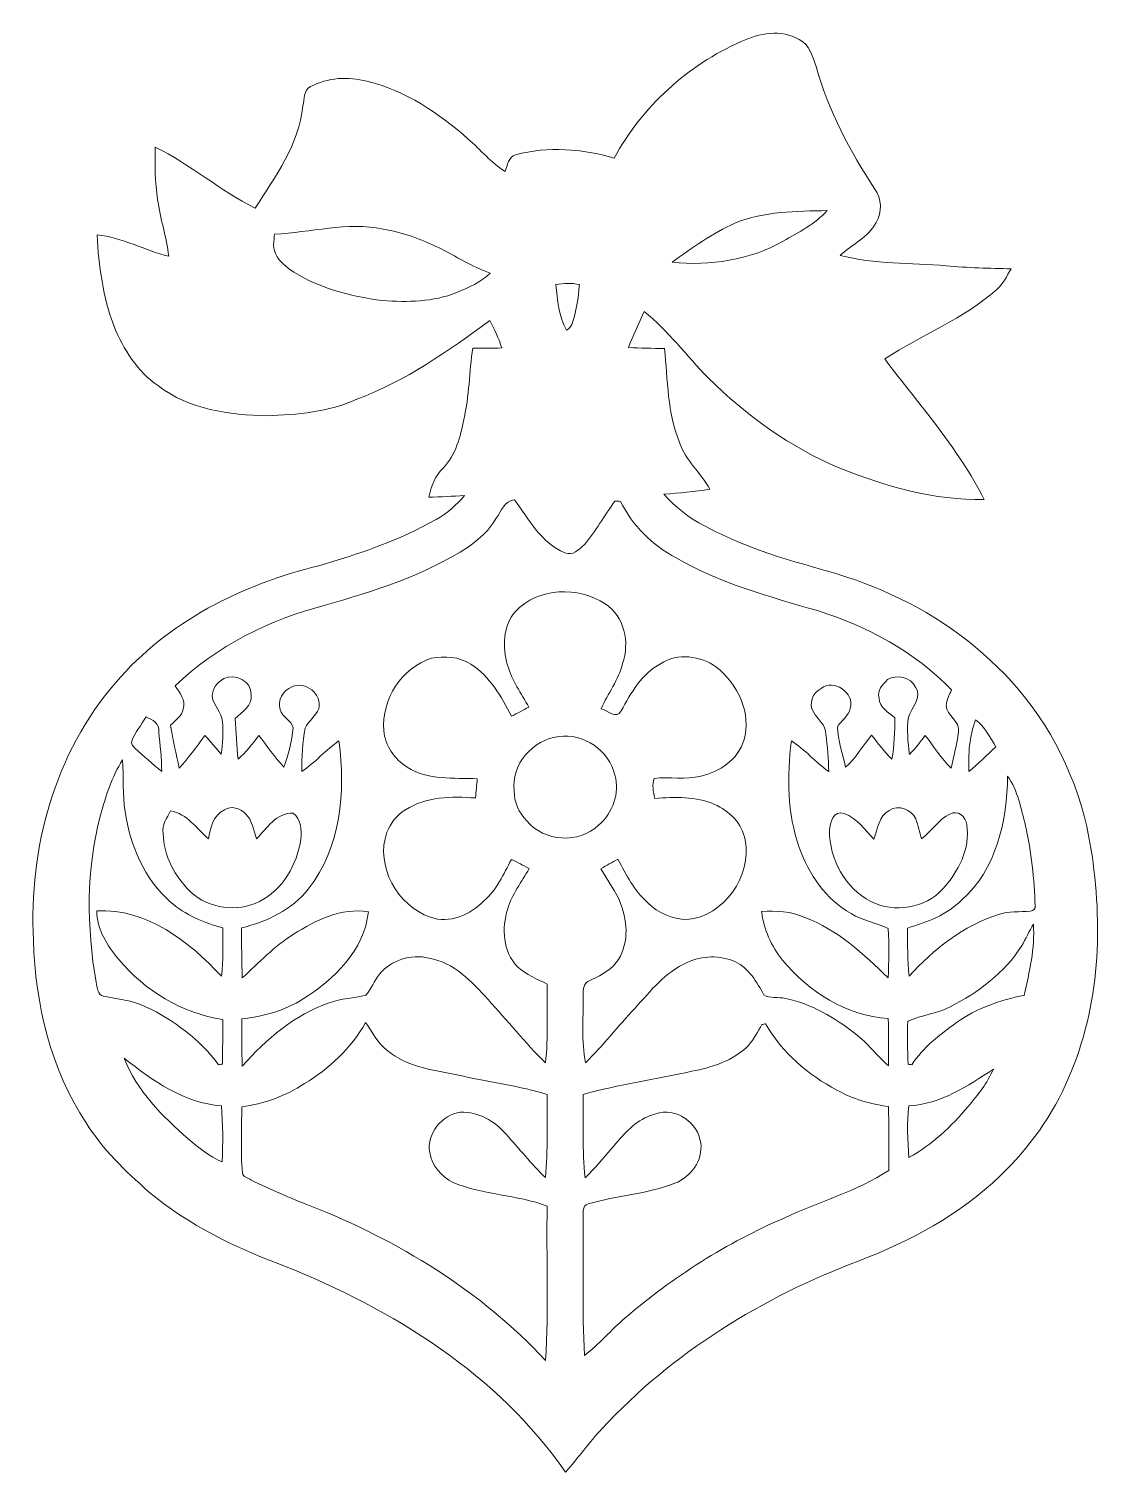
# Model space of a CAD drawing. Header units: centimetres. Extents: x -12 to 12.1, y -16.1 to 16.2.
import ezdxf

# ---------------------------------------------------------------- set-up
doc = ezdxf.new("R2010")
doc.units = ezdxf.units.CM
doc.header["$MEASUREMENT"] = 0
doc.layers.add('Layer 1', color=7, linetype='Continuous')

msp = doc.modelspace()

# ---------------------------------------------------------------- linework, layer by layer
at = {"layer": 'Layer 1', "color": 251, "lineweight": 9}
for points, knots in [([(3.94021, 15.92951), (4.3399, 16.11966), (4.83944, 16.21561), (5.24125, 15.97431), (5.24125, 15.97431), (5.47514, 15.86672), (5.54393, 15.59226), (5.62013, 15.37071), (5.62013, 15.37071), (5.89389, 14.38646), (6.37931, 13.47629), (6.93917, 12.62716), (6.93917, 12.62716), (7.09192, 12.40914), (7.10356, 12.10646), (6.96774, 11.87715), (6.96774, 11.87715), (6.78677, 11.54342), (6.4287, 11.38503), (6.15671, 11.14161), (6.15671, 11.14161), (6.93141, 10.93876), (7.74139, 10.97404), (8.53408, 10.90984), (8.53408, 10.90984), (9.01843, 10.85798), (9.50528, 10.8541), (9.99176, 10.84069), (9.99176, 10.84069), (9.89439, 10.67912), (9.80972, 10.50414), (9.66861, 10.37537), (9.66861, 10.37537), (8.92249, 9.71992), (7.98339, 9.35726), (7.1586, 8.82033), (7.1586, 8.82033), (7.93541, 7.79657), (8.80289, 6.82361), (9.38886, 5.67073), (9.38886, 5.67073), (8.27302, 5.65274), (7.18153, 5.96072), (6.15424, 6.37452), (6.15424, 6.37452), (5.04193, 6.83455), (4.05732, 7.55704), (3.20114, 8.39524), (3.20114, 8.39524), (2.72136, 8.89089), (2.30579, 9.45216), (1.76639, 9.88749), (1.76639, 9.88749), (1.65985, 9.61267), (1.51451, 9.35373), (1.41855, 9.07469), (1.41855, 9.07469), (1.68631, 9.06375), (1.95442, 9.05846), (2.22323, 9.05493), (2.22323, 9.05493), (2.2959, 8.34902), (2.28779, 7.61666), (2.56189, 6.94814), (2.56189, 6.94814), (2.69949, 6.54668), (3.03921, 6.26904), (3.23924, 5.90427), (3.23924, 5.90427), (2.89881, 5.84889), (2.55519, 5.81925), (2.2123, 5.79033), (2.2123, 5.79033), (2.71924, 5.19342), (3.4636, 4.88826), (4.17303, 4.60358), (4.17303, 4.60358), (5.19186, 4.19858), (6.29323, 4.03243), (7.28313, 3.55195), (7.28313, 3.55195), (8.38203, 3.06229), (9.37368, 2.32922), (10.15721, 1.41588), (10.15721, 1.41588), (11.01375, 0.40904), (11.57008, -0.83873), (11.77858, -2.14225), (11.77858, -2.14225), (12.05233, -3.85534), (11.98495, -5.67637), (11.27763, -7.28222), (11.27763, -7.28222), (10.93367, -8.11724), (10.38757, -8.8616), (9.74058, -9.48743), (9.74058, -9.48743), (8.84452, -10.34115), (7.73856, -10.94158), (6.58921, -11.3815), (6.58921, -11.3815), (4.42704, -12.19535), (2.39927, -13.43784), (0.82553, -15.14211), (0.82553, -15.14211), (0.53555, -15.45255), (0.28896, -15.80004), (0.00744, -16.11789), (0.00744, -16.11789), (-1.50634, -13.92961), (-3.85443, -12.47546), (-6.28789, -11.50074), (-6.28789, -11.50074), (-7.37938, -11.09645), (-8.44654, -10.58281), (-9.34189, -9.82786), (-9.34189, -9.82786), (-9.85977, -9.3703), (-10.36494, -8.88383), (-10.73501, -8.29504), (-10.73501, -8.29504), (-11.5277, -7.0896), (-11.87342, -5.63757), (-11.91646, -4.20847), (-11.91646, -4.20847), (-12.01806, -2.1486), (-11.44268, -0.00018), (-10.06861, 1.57251), (-10.06861, 1.57251), (-8.91044, 2.93635), (-7.23933, 3.76891), (-5.52236, 4.188), (-5.52236, 4.188), (-4.61642, 4.45189), (-3.71402, 4.75845), (-2.88958, 5.22447), (-2.88958, 5.22447), (-2.64475, 5.35923), (-2.4412, 5.55291), (-2.25564, 5.75893), (-2.25564, 5.75893), (-2.5234, 5.74905), (-2.7901, 5.73071), (-3.05715, 5.72189), (-3.05715, 5.72189), (-3.00106, 5.95966), (-2.92027, 6.20519), (-2.73648, 6.37629), (-2.73648, 6.37629), (-2.44719, 6.66945), (-2.35089, 7.07796), (-2.27222, 7.46743), (-2.27222, 7.46743), (-2.14804, 7.99201), (-2.15263, 8.53352), (-2.07114, 9.06409), (-2.07114, 9.06409), (-1.85418, 9.06657), (-1.63722, 9.05881), (-1.42026, 9.06834), (-1.42026, 9.06834), (-1.48729, 9.28106), (-1.5896, 9.48073), (-1.6859, 9.68111), (-1.6859, 9.68111), (-2.62112, 9.00342), (-3.5775, 8.32115), (-4.6697, 7.91722), (-4.6697, 7.91722), (-5.30047, 7.62971), (-6.00249, 7.57221), (-6.68547, 7.54892), (-6.68547, 7.54892), (-7.52649, 7.56832), (-8.42819, 7.68721), (-9.11505, 8.21708), (-9.11505, 8.21708), (-9.58741, 8.53141), (-9.8961, 9.03412), (-10.10953, 9.54952), (-10.10953, 9.54952), (-10.35612, 10.20428), (-10.45349, 10.9049), (-10.49018, 11.60022), (-10.49018, 11.60022), (-9.92609, 11.54554), (-9.42761, 11.25344), (-8.88469, 11.11974), (-8.88469, 11.11974), (-8.92702, 11.55154), (-9.08013, 11.96499), (-9.13339, 12.39574), (-9.13339, 12.39574), (-9.19478, 12.78203), (-9.19302, 13.17432), (-9.18808, 13.56414), (-9.18808, 13.56414), (-8.39821, 13.18419), (-7.73287, 12.58694), (-6.94582, 12.20136), (-6.94582, 12.20136), (-6.49285, 12.90691), (-5.96968, 13.62799), (-5.87585, 14.48877), (-5.87585, 14.48877), (-5.84268, 14.63764), (-5.86562, 14.83907), (-5.70828, 14.92092), (-5.70828, 14.92092), (-5.32304, 15.12518), (-4.86055, 15.15446), (-4.44286, 15.04122), (-4.44286, 15.04122), (-3.57962, 14.83872), (-2.83067, 14.3219), (-2.17238, 13.74617), (-2.17238, 13.74617), (-1.89369, 13.51051), (-1.66438, 13.21453), (-1.349, 13.02333), (-1.349, 13.02333), (-1.29079, 13.15456), (-1.27492, 13.34894), (-1.11088, 13.39339), (-1.11088, 13.39339), (-0.38909, 13.59059), (0.38421, 13.52992), (1.09682, 13.31931), (1.09682, 13.31931), (1.72264, 14.47077), (2.73935, 15.40422), (3.94021, 15.92951), (3.94021, 15.92951), (3.94021, 15.92951), (3.94021, 15.92951), (3.94021, 15.92951)], [0, 0, 0, 0, 0.01666667, 0.01666667, 0.01666667, 0.01666667, 0.03333333, 0.03333333, 0.03333333, 0.03333333, 0.05, 0.05, 0.05, 0.05, 0.06666667, 0.06666667, 0.06666667, 0.06666667, 0.08333333, 0.08333333, 0.08333333, 0.08333333, 0.1, 0.1, 0.1, 0.1, 0.11666667, 0.11666667, 0.11666667, 0.11666667, 0.13333333, 0.13333333, 0.13333333, 0.13333333, 0.15, 0.15, 0.15, 0.15, 0.16666667, 0.16666667, 0.16666667, 0.16666667, 0.18333333, 0.18333333, 0.18333333, 0.18333333, 0.2, 0.2, 0.2, 0.2, 0.21666667, 0.21666667, 0.21666667, 0.21666667, 0.23333333, 0.23333333, 0.23333333, 0.23333333, 0.25, 0.25, 0.25, 0.25, 0.26666667, 0.26666667, 0.26666667, 0.26666667, 0.28333333, 0.28333333, 0.28333333, 0.28333333, 0.3, 0.3, 0.3, 0.3, 0.31666667, 0.31666667, 0.31666667, 0.31666667, 0.33333333, 0.33333333, 0.33333333, 0.33333333, 0.35, 0.35, 0.35, 0.35, 0.36666667, 0.36666667, 0.36666667, 0.36666667, 0.38333333, 0.38333333, 0.38333333, 0.38333333, 0.4, 0.4, 0.4, 0.4, 0.41666667, 0.41666667, 0.41666667, 0.41666667, 0.43333333, 0.43333333, 0.43333333, 0.43333333, 0.45, 0.45, 0.45, 0.45, 0.46666667, 0.46666667, 0.46666667, 0.46666667, 0.48333333, 0.48333333, 0.48333333, 0.48333333, 0.5, 0.5, 0.5, 0.5, 0.51666667, 0.51666667, 0.51666667, 0.51666667, 0.53333333, 0.53333333, 0.53333333, 0.53333333, 0.55, 0.55, 0.55, 0.55, 0.56666667, 0.56666667, 0.56666667, 0.56666667, 0.58333333, 0.58333333, 0.58333333, 0.58333333, 0.6, 0.6, 0.6, 0.6, 0.61666667, 0.61666667, 0.61666667, 0.61666667, 0.63333333, 0.63333333, 0.63333333, 0.63333333, 0.65, 0.65, 0.65, 0.65, 0.66666667, 0.66666667, 0.66666667, 0.66666667, 0.68333333, 0.68333333, 0.68333333, 0.68333333, 0.7, 0.7, 0.7, 0.7, 0.71666667, 0.71666667, 0.71666667, 0.71666667, 0.73333333, 0.73333333, 0.73333333, 0.73333333, 0.75, 0.75, 0.75, 0.75, 0.76666667, 0.76666667, 0.76666667, 0.76666667, 0.78333333, 0.78333333, 0.78333333, 0.78333333, 0.8, 0.8, 0.8, 0.8, 0.81666667, 0.81666667, 0.81666667, 0.81666667, 0.83333333, 0.83333333, 0.83333333, 0.83333333, 0.85, 0.85, 0.85, 0.85, 0.86666667, 0.86666667, 0.86666667, 0.86666667, 0.88333333, 0.88333333, 0.88333333, 0.88333333, 0.9, 0.9, 0.9, 0.9, 0.91666667, 0.91666667, 0.91666667, 0.91666667, 0.93333333, 0.93333333, 0.93333333, 0.93333333, 0.95, 0.95, 0.95, 0.95, 0.96666667, 0.96666667, 0.96666667, 0.96666667, 1, 1, 1, 1]), ([(3.80333, 11.86586), (3.2978, 11.63515), (2.84307, 11.31059), (2.39292, 10.98851), (2.39292, 10.98851), (3.24171, 10.90066), (4.13388, 11.03225), (4.88176, 11.45911), (4.88176, 11.45911), (5.23208, 11.65314), (5.59579, 11.84646), (5.87025, 12.14456), (5.87025, 12.14456), (5.17599, 12.13292), (4.45773, 12.12621), (3.80333, 11.86586), (3.80333, 11.86586), (3.80333, 11.86586), (3.80333, 11.86586), (3.80333, 11.86586)], [0, 0, 0, 0, 0.16666667, 0.16666667, 0.16666667, 0.16666667, 0.33333333, 0.33333333, 0.33333333, 0.33333333, 0.5, 0.5, 0.5, 0.5, 0.66666667, 0.66666667, 0.66666667, 0.66666667, 1, 1, 1, 1]), ([(-6.51367, 11.61398), (-6.51967, 11.56036), (-6.52602, 11.50674), (-6.52637, 11.45276), (-6.52637, 11.45276), (-6.57858, 11.19559), (-6.38561, 10.99168), (-6.20146, 10.84634), (-6.20146, 10.84634), (-5.58339, 10.41489), (-4.83057, 10.2258), (-4.09255, 10.12842), (-4.09255, 10.12842), (-3.53693, 10.08927), (-2.9559, 10.09527), (-2.43238, 10.30869), (-2.43238, 10.30869), (-2.16639, 10.42124), (-1.88522, 10.53518), (-1.68026, 10.74615), (-1.68026, 10.74615), (-2.09336, 10.88091), (-2.45108, 11.13032), (-2.84125, 11.31412), (-2.84125, 11.31412), (-3.23283, 11.50779), (-3.64876, 11.65808), (-4.08056, 11.73075), (-4.08056, 11.73075), (-4.89124, 11.89797), (-5.70369, 11.65349), (-6.51367, 11.61398), (-6.51367, 11.61398), (-6.51367, 11.61398), (-6.51367, 11.61398), (-6.51367, 11.61398)], [0, 0, 0, 0, 0.1, 0.1, 0.1, 0.1, 0.2, 0.2, 0.2, 0.2, 0.3, 0.3, 0.3, 0.3, 0.4, 0.4, 0.4, 0.4, 0.5, 0.5, 0.5, 0.5, 0.6, 0.6, 0.6, 0.6, 0.7, 0.7, 0.7, 0.7, 0.8, 0.8, 0.8, 0.8, 1, 1, 1, 1]), ([(-0.20705, 10.48862), (-0.17706, 10.14043), (-0.14602, 9.77283), (0.03178, 9.4638), (0.03178, 9.4638), (0.07764, 9.49908), (0.12421, 9.53894), (0.14573, 9.59468), (0.14573, 9.59468), (0.25685, 9.87972), (0.28754, 10.18557), (0.31718, 10.48721), (0.31718, 10.48721), (0.14467, 10.52707), (-0.03348, 10.51543), (-0.20705, 10.48862), (-0.20705, 10.48862), (-0.20705, 10.48862), (-0.20705, 10.48862), (-0.20705, 10.48862)], [0, 0, 0, 0, 0.16666667, 0.16666667, 0.16666667, 0.16666667, 0.33333333, 0.33333333, 0.33333333, 0.33333333, 0.5, 0.5, 0.5, 0.5, 0.66666667, 0.66666667, 0.66666667, 0.66666667, 1, 1, 1, 1]), ([(-1.54444, 5.25022), (-1.69296, 4.9867), (-1.93214, 4.78949), (-2.17062, 4.61099), (-2.17062, 4.61099), (-3.14535, 3.97176), (-4.27177, 3.62603), (-5.38019, 3.30148), (-5.38019, 3.30148), (-6.62127, 2.98186), (-7.81189, 2.39201), (-8.74005, 1.49737), (-8.74005, 1.49737), (-8.64057, 1.34286), (-8.49487, 1.1767), (-8.55696, 0.97703), (-8.55696, 0.97703), (-8.59223, 0.81616), (-8.73617, 0.72655), (-8.84093, 0.61401), (-8.84093, 0.61401), (-8.7926, 0.29051), (-8.72135, -0.02875), (-8.64727, -0.34731), (-8.64727, -0.34731), (-8.4423, -0.11307), (-8.25498, 0.13529), (-8.07153, 0.38647), (-8.07153, 0.38647), (-7.95088, 0.24677), (-7.83341, 0.10495), (-7.70958, -0.03264), (-7.70958, -0.03264), (-7.66549, 0.20655), (-7.66725, 0.45208), (-7.6796, 0.69374), (-7.6796, 0.69374), (-7.68983, 0.90964), (-7.88844, 1.05217), (-7.91102, 1.26348), (-7.91102, 1.26348), (-7.91561, 1.43246), (-7.79213, 1.58098), (-7.65102, 1.65965), (-7.65102, 1.65965), (-7.3935, 1.7863), (-7.02555, 1.60532), (-7.03613, 1.29699), (-7.03613, 1.29699), (-7.0005, 1.04511), (-7.24745, 0.91317), (-7.39491, 0.76464), (-7.39491, 0.76464), (-7.37586, 0.46021), (-7.35363, 0.1561), (-7.33176, -0.14799), (-7.33176, -0.14799), (-7.15078, 0.00688), (-7.00544, 0.19597), (-6.8675, 0.38858), (-6.8675, 0.38858), (-6.67983, 0.15257), (-6.50943, -0.0979), (-6.30694, -0.32227), (-6.30694, -0.32227), (-6.19299, -0.04287), (-6.12985, 0.257), (-6.09457, 0.55474), (-6.09457, 0.55474), (-6.12738, 0.7269), (-6.34469, 0.79111), (-6.38385, 0.96468), (-6.38385, 0.96468), (-6.45899, 1.16929), (-6.31788, 1.40036), (-6.1235, 1.47338), (-6.1235, 1.47338), (-5.83034, 1.62226), (-5.43417, 1.30581), (-5.52307, 0.98408), (-5.52307, 0.98408), (-5.59115, 0.81616), (-5.75273, 0.70997), (-5.82575, 0.54733), (-5.82575, 0.54733), (-5.88608, 0.22807), (-5.9083, -0.10002), (-5.90442, -0.42528), (-5.90442, -0.42528), (-5.60562, -0.22208), (-5.36926, 0.05768), (-5.07222, 0.26405), (-5.07222, 0.26405), (-4.91594, -0.86695), (-5.02495, -2.12955), (-5.75625, -3.05594), (-5.75625, -3.05594), (-6.12385, -3.52337), (-6.68723, -3.78478), (-7.25238, -3.92695), (-7.25238, -3.92695), (-7.25238, -4.30019), (-7.24992, -4.67343), (-7.23616, -5.04667), (-7.23616, -5.04667), (-6.86503, -4.70659), (-6.51755, -4.33511), (-6.08681, -4.06735), (-6.08681, -4.06735), (-5.59292, -3.75127), (-5.01577, -3.46728), (-4.41147, -3.56394), (-4.41147, -3.56394), (-4.50142, -4.42754), (-5.17205, -5.08335), (-5.87479, -5.5148), (-5.87479, -5.5148), (-6.28295, -5.78221), (-6.76449, -5.90674), (-7.24392, -5.96459), (-7.24392, -5.96459), (-7.2538, -6.31596), (-7.2485, -6.66768), (-7.23757, -7.01975), (-7.23757, -7.01975), (-6.69888, -6.41685), (-6.06105, -5.87146), (-5.28706, -5.60335), (-5.28706, -5.60335), (-5.02459, -5.50492), (-4.73849, -5.50387), (-4.46967, -5.43331), (-4.46967, -5.43331), (-4.34019, -5.29784), (-4.28623, -5.10734), (-4.16523, -4.96446), (-4.16523, -4.96446), (-3.90452, -4.64203), (-3.4565, -4.50692), (-3.0575, -4.60217), (-3.0575, -4.60217), (-2.4987, -4.69565), (-2.08913, -5.12922), (-1.7293, -5.53103), (-1.7293, -5.53103), (-1.29855, -6.00269), (-0.89603, -6.50082), (-0.44307, -6.95131), (-0.44307, -6.95131), (-0.37533, -6.36641), (-0.4152, -5.77515), (-0.40532, -5.18813), (-0.40532, -5.18813), (-0.62969, -5.06395), (-0.87804, -4.97893), (-1.06678, -4.7969), (-1.06678, -4.7969), (-1.40015, -4.46247), (-1.42767, -3.93048), (-1.28868, -3.50115), (-1.28868, -3.50115), (-1.19554, -3.16636), (-0.97576, -2.89296), (-0.80643, -2.59627), (-0.80643, -2.59627), (-0.93837, -2.52501), (-1.06925, -2.45269), (-1.20648, -2.39342), (-1.20648, -2.39342), (-1.38393, -2.71974), (-1.53597, -3.07393), (-1.82278, -3.32229), (-1.82278, -3.32229), (-2.12441, -3.63062), (-2.59395, -3.84193), (-3.02258, -3.68565), (-3.02258, -3.68565), (-3.75847, -3.42988), (-4.26471, -2.54053), (-3.99589, -1.78382), (-3.99589, -1.78382), (-3.90876, -1.58309), (-3.77788, -1.38942), (-3.58032, -1.28359), (-3.58032, -1.28359), (-3.121, -0.97385), (-2.54174, -0.9809), (-2.01152, -1.01371), (-2.01152, -1.01371), (-1.99882, -0.87013), (-1.98506, -0.72831), (-1.97201, -0.58544), (-1.97201, -0.58544), (-2.49623, -0.5558), (-3.08008, -0.63306), (-3.54046, -0.32191), (-3.54046, -0.32191), (-3.83044, -0.14976), (-4.03364, 0.15787), (-4.0661, 0.49442), (-4.0661, 0.49442), (-4.11831, 1.19187), (-3.66781, 1.90412), (-2.99506, 2.11932), (-2.99506, 2.11932), (-2.7012, 2.16624), (-2.37488, 2.15283), (-2.11841, 1.98562), (-2.11841, 1.98562), (-1.68908, 1.71398), (-1.43367, 1.25713), (-1.20295, 0.81863), (-1.20295, 0.81863), (-1.07312, 0.88319), (-0.94472, 0.95127), (-0.81666, 1.01901), (-0.81666, 1.01901), (-0.98635, 1.32698), (-1.19519, 1.61979), (-1.29467, 1.96092), (-1.29467, 1.96092), (-1.40262, 2.36203), (-1.40545, 2.83758), (-1.11193, 3.16354), (-1.11193, 3.16354), (-0.61628, 3.70717), (0.30236, 3.73363), (0.89468, 3.33499), (0.89468, 3.33499), (1.32859, 3.057), (1.44783, 2.46857), (1.28554, 2.00043), (1.28554, 2.00043), (1.20406, 1.62755), (0.95077, 1.32945), (0.80295, 0.98514), (0.80295, 0.98514), (0.9416, 0.95409), (1.1582, 0.73326), (1.25168, 0.93822), (1.25168, 0.93822), (1.47817, 1.33933), (1.71524, 1.76689), (2.1368, 1.99373), (2.1368, 1.99373), (2.51533, 2.23996), (3.03427, 2.174), (3.38952, 1.91612), (3.38952, 1.91612), (3.86506, 1.539), (4.18398, 0.88107), (4.00124, 0.27428), (4.00124, 0.27428), (3.87071, -0.15329), (3.45937, -0.43374), (3.03815, -0.52688), (3.03815, -0.52688), (2.69419, -0.61119), (2.33683, -0.5357), (1.99005, -0.57485), (1.99005, -0.57485), (1.93925, -0.72126), (1.97382, -0.8793), (2.00733, -1.0257), (2.00733, -1.0257), (2.45289, -0.99395), (2.92773, -0.97101), (3.34542, -1.15834), (3.34542, -1.15834), (3.67456, -1.30158), (3.97196, -1.5898), (4.03052, -1.95563), (4.03052, -1.95563), (4.18503, -2.76314), (3.56132, -3.66836), (2.72736, -3.73892), (2.72736, -3.73892), (2.40245, -3.72904), (2.07825, -3.59675), (1.85141, -3.36074), (1.85141, -3.36074), (1.54485, -3.1011), (1.3741, -2.72997), (1.17725, -2.38918), (1.17725, -2.38918), (1.04919, -2.45445), (0.92572, -2.52819), (0.80119, -2.5998), (0.80119, -2.5998), (0.93701, -2.87285), (1.14973, -3.10709), (1.24604, -3.39919), (1.24604, -3.39919), (1.40832, -3.81406), (1.42419, -4.33476), (1.14268, -4.70165), (1.14268, -4.70165), (0.98746, -4.91543), (0.73063, -5.0061), (0.50767, -5.12992), (0.50767, -5.12992), (0.38491, -5.19448), (0.40361, -5.36522), (0.40149, -5.47705), (0.40149, -5.47705), (0.40643, -5.966), (0.36022, -6.46272), (0.4537, -6.94637), (0.4537, -6.94637), (0.84776, -6.56149), (1.18819, -6.12405), (1.56354, -5.72082), (1.56354, -5.72082), (1.91526, -5.34406), (2.24299, -4.9059), (2.733, -4.70306), (2.733, -4.70306), (3.06673, -4.54043), (3.47278, -4.53161), (3.81144, -4.68401), (3.81144, -4.68401), (4.11836, -4.83288), (4.28981, -5.13839), (4.45172, -5.42202), (4.45172, -5.42202), (4.58437, -5.5208), (4.77876, -5.46224), (4.93185, -5.50845), (4.93185, -5.50845), (5.51606, -5.62028), (6.03571, -5.93778), (6.50031, -6.29691), (6.50031, -6.29691), (6.77548, -6.50611), (6.98291, -6.78727), (7.24009, -7.01658), (7.24009, -7.01658), (7.25138, -6.66309), (7.24573, -6.30926), (7.23762, -5.95613), (7.23762, -5.95613), (6.3017, -5.89792), (5.4508, -5.36099), (4.87013, -4.64591), (4.87013, -4.64591), (4.61472, -4.33723), (4.44715, -3.95799), (4.40023, -3.55971), (4.40023, -3.55971), (4.72725, -3.53713), (5.06557, -3.55195), (5.36719, -3.69412), (5.36719, -3.69412), (6.10238, -3.96505), (6.68376, -4.50797), (7.23515, -5.0449), (7.23515, -5.0449), (7.24856, -4.67695), (7.26337, -4.30795), (7.23868, -3.94071), (7.23868, -3.94071), (6.97021, -3.80595), (6.66048, -3.76714), (6.40506, -3.6038), (6.40506, -3.6038), (5.83886, -3.28948), (5.45609, -2.72433), (5.24513, -2.12425), (5.24513, -2.12425), (4.97279, -1.3612), (4.96432, -0.53076), (5.06839, 0.2644), (5.06839, 0.2644), (5.37248, 0.06755), (5.6099, -0.21326), (5.90447, -0.42245), (5.90447, -0.42245), (5.89565, -0.14341), (5.87943, 0.13635), (5.83603, 0.41222), (5.83603, 0.41222), (5.8512, 0.62882), (5.65083, 0.74208), (5.56263, 0.91176), (5.56263, 0.91176), (5.44269, 1.08886), (5.54499, 1.34779), (5.73091, 1.43564), (5.73091, 1.43564), (6.00572, 1.67482), (6.49255, 1.33403), (6.38637, 0.99219), (6.38637, 0.99219), (6.34968, 0.82074), (6.18599, 0.7209), (6.09709, 0.57979), (6.09709, 0.57979), (6.10485, 0.27287), (6.22091, -0.02311), (6.283, -0.32191), (6.283, -0.32191), (6.51513, -0.11836), (6.66824, 0.1561), (6.86579, 0.3907), (6.86579, 0.3907), (7.0129, 0.20831), (7.15013, 0.01711), (7.31841, -0.14764), (7.31841, -0.14764), (7.37203, 0.15822), (7.38508, 0.47007), (7.3872, 0.77982), (7.3872, 0.77982), (7.25138, 0.90153), (7.03442, 1.0123), (7.03336, 1.22397), (7.03336, 1.22397), (6.97903, 1.39401), (7.11238, 1.53336), (7.22351, 1.63672), (7.22351, 1.63672), (7.42883, 1.75949), (7.74033, 1.69634), (7.84687, 1.47021), (7.84687, 1.47021), (8.00984, 1.24618), (7.76291, 1.00489), (7.68918, 0.79252), (7.68918, 0.79252), (7.64614, 0.51735), (7.68071, 0.23583), (7.71281, -0.03969), (7.71281, -0.03969), (7.84687, 0.08872), (7.95164, 0.24324), (8.06806, 0.38717), (8.06806, 0.38717), (8.25008, 0.13388), (8.43071, -0.12154), (8.64661, -0.34837), (8.64661, -0.34837), (8.71011, -0.08026), (8.77714, 0.18785), (8.81383, 0.46126), (8.81383, 0.46126), (8.85758, 0.7149), (8.54396, 0.81933), (8.53584, 1.05781), (8.53584, 1.05781), (8.54043, 1.1834), (8.60674, 1.29558), (8.65473, 1.40846), (8.65473, 1.40846), (7.83628, 2.2562), (6.76913, 2.83511), (5.64977, 3.18189), (5.64977, 3.18189), (4.56956, 3.49692), (3.46713, 3.79501), (2.48641, 4.36262), (2.48641, 4.36262), (1.95477, 4.64732), (1.5071, 5.08618), (1.24075, 5.62981), (1.24075, 5.62981), (1.19735, 5.63158), (1.15432, 5.63299), (1.11163, 5.63404), (1.11163, 5.63404), (0.87739, 5.31372), (0.68618, 4.96094), (0.42619, 4.65967), (0.42619, 4.65967), (0.31541, 4.5489), (0.16231, 4.4025), (-0.00702, 4.4787), (-0.00702, 4.4787), (-0.54043, 4.68895), (-0.81031, 5.23117), (-1.13381, 5.66474), (-1.13381, 5.66474), (-1.36205, 5.63757), (-1.43931, 5.41497), (-1.54444, 5.25022), (-1.54444, 5.25022), (-1.54444, 5.25022), (-1.54444, 5.25022), (-1.54444, 5.25022)], [0, 0, 0, 0, 0.00813008, 0.00813008, 0.00813008, 0.00813008, 0.01626016, 0.01626016, 0.01626016, 0.01626016, 0.02439024, 0.02439024, 0.02439024, 0.02439024, 0.03252033, 0.03252033, 0.03252033, 0.03252033, 0.04065041, 0.04065041, 0.04065041, 0.04065041, 0.04878049, 0.04878049, 0.04878049, 0.04878049, 0.05691057, 0.05691057, 0.05691057, 0.05691057, 0.06504065, 0.06504065, 0.06504065, 0.06504065, 0.07317073, 0.07317073, 0.07317073, 0.07317073, 0.08130081, 0.08130081, 0.08130081, 0.08130081, 0.08943089, 0.08943089, 0.08943089, 0.08943089, 0.09756098, 0.09756098, 0.09756098, 0.09756098, 0.10569106, 0.10569106, 0.10569106, 0.10569106, 0.11382114, 0.11382114, 0.11382114, 0.11382114, 0.12195122, 0.12195122, 0.12195122, 0.12195122, 0.1300813, 0.1300813, 0.1300813, 0.1300813, 0.13821138, 0.13821138, 0.13821138, 0.13821138, 0.14634146, 0.14634146, 0.14634146, 0.14634146, 0.15447154, 0.15447154, 0.15447154, 0.15447154, 0.16260163, 0.16260163, 0.16260163, 0.16260163, 0.17073171, 0.17073171, 0.17073171, 0.17073171, 0.17886179, 0.17886179, 0.17886179, 0.17886179, 0.18699187, 0.18699187, 0.18699187, 0.18699187, 0.19512195, 0.19512195, 0.19512195, 0.19512195, 0.20325203, 0.20325203, 0.20325203, 0.20325203, 0.21138211, 0.21138211, 0.21138211, 0.21138211, 0.2195122, 0.2195122, 0.2195122, 0.2195122, 0.22764228, 0.22764228, 0.22764228, 0.22764228, 0.23577236, 0.23577236, 0.23577236, 0.23577236, 0.24390244, 0.24390244, 0.24390244, 0.24390244, 0.25203252, 0.25203252, 0.25203252, 0.25203252, 0.2601626, 0.2601626, 0.2601626, 0.2601626, 0.26829268, 0.26829268, 0.26829268, 0.26829268, 0.27642276, 0.27642276, 0.27642276, 0.27642276, 0.28455285, 0.28455285, 0.28455285, 0.28455285, 0.29268293, 0.29268293, 0.29268293, 0.29268293, 0.30081301, 0.30081301, 0.30081301, 0.30081301, 0.30894309, 0.30894309, 0.30894309, 0.30894309, 0.31707317, 0.31707317, 0.31707317, 0.31707317, 0.32520325, 0.32520325, 0.32520325, 0.32520325, 0.33333333, 0.33333333, 0.33333333, 0.33333333, 0.34146341, 0.34146341, 0.34146341, 0.34146341, 0.3495935, 0.3495935, 0.3495935, 0.3495935, 0.35772358, 0.35772358, 0.35772358, 0.35772358, 0.36585366, 0.36585366, 0.36585366, 0.36585366, 0.37398374, 0.37398374, 0.37398374, 0.37398374, 0.38211382, 0.38211382, 0.38211382, 0.38211382, 0.3902439, 0.3902439, 0.3902439, 0.3902439, 0.39837398, 0.39837398, 0.39837398, 0.39837398, 0.40650407, 0.40650407, 0.40650407, 0.40650407, 0.41463415, 0.41463415, 0.41463415, 0.41463415, 0.42276423, 0.42276423, 0.42276423, 0.42276423, 0.43089431, 0.43089431, 0.43089431, 0.43089431, 0.43902439, 0.43902439, 0.43902439, 0.43902439, 0.44715447, 0.44715447, 0.44715447, 0.44715447, 0.45528455, 0.45528455, 0.45528455, 0.45528455, 0.46341463, 0.46341463, 0.46341463, 0.46341463, 0.47154472, 0.47154472, 0.47154472, 0.47154472, 0.4796748, 0.4796748, 0.4796748, 0.4796748, 0.48780488, 0.48780488, 0.48780488, 0.48780488, 0.49593496, 0.49593496, 0.49593496, 0.49593496, 0.50406504, 0.50406504, 0.50406504, 0.50406504, 0.51219512, 0.51219512, 0.51219512, 0.51219512, 0.5203252, 0.5203252, 0.5203252, 0.5203252, 0.52845528, 0.52845528, 0.52845528, 0.52845528, 0.53658537, 0.53658537, 0.53658537, 0.53658537, 0.54471545, 0.54471545, 0.54471545, 0.54471545, 0.55284553, 0.55284553, 0.55284553, 0.55284553, 0.56097561, 0.56097561, 0.56097561, 0.56097561, 0.56910569, 0.56910569, 0.56910569, 0.56910569, 0.57723577, 0.57723577, 0.57723577, 0.57723577, 0.58536585, 0.58536585, 0.58536585, 0.58536585, 0.59349593, 0.59349593, 0.59349593, 0.59349593, 0.60162602, 0.60162602, 0.60162602, 0.60162602, 0.6097561, 0.6097561, 0.6097561, 0.6097561, 0.61788618, 0.61788618, 0.61788618, 0.61788618, 0.62601626, 0.62601626, 0.62601626, 0.62601626, 0.63414634, 0.63414634, 0.63414634, 0.63414634, 0.64227642, 0.64227642, 0.64227642, 0.64227642, 0.6504065, 0.6504065, 0.6504065, 0.6504065, 0.65853659, 0.65853659, 0.65853659, 0.65853659, 0.66666667, 0.66666667, 0.66666667, 0.66666667, 0.67479675, 0.67479675, 0.67479675, 0.67479675, 0.68292683, 0.68292683, 0.68292683, 0.68292683, 0.69105691, 0.69105691, 0.69105691, 0.69105691, 0.69918699, 0.69918699, 0.69918699, 0.69918699, 0.70731707, 0.70731707, 0.70731707, 0.70731707, 0.71544715, 0.71544715, 0.71544715, 0.71544715, 0.72357724, 0.72357724, 0.72357724, 0.72357724, 0.73170732, 0.73170732, 0.73170732, 0.73170732, 0.7398374, 0.7398374, 0.7398374, 0.7398374, 0.74796748, 0.74796748, 0.74796748, 0.74796748, 0.75609756, 0.75609756, 0.75609756, 0.75609756, 0.76422764, 0.76422764, 0.76422764, 0.76422764, 0.77235772, 0.77235772, 0.77235772, 0.77235772, 0.7804878, 0.7804878, 0.7804878, 0.7804878, 0.78861789, 0.78861789, 0.78861789, 0.78861789, 0.79674797, 0.79674797, 0.79674797, 0.79674797, 0.80487805, 0.80487805, 0.80487805, 0.80487805, 0.81300813, 0.81300813, 0.81300813, 0.81300813, 0.82113821, 0.82113821, 0.82113821, 0.82113821, 0.82926829, 0.82926829, 0.82926829, 0.82926829, 0.83739837, 0.83739837, 0.83739837, 0.83739837, 0.84552846, 0.84552846, 0.84552846, 0.84552846, 0.85365854, 0.85365854, 0.85365854, 0.85365854, 0.86178862, 0.86178862, 0.86178862, 0.86178862, 0.8699187, 0.8699187, 0.8699187, 0.8699187, 0.87804878, 0.87804878, 0.87804878, 0.87804878, 0.88617886, 0.88617886, 0.88617886, 0.88617886, 0.89430894, 0.89430894, 0.89430894, 0.89430894, 0.90243902, 0.90243902, 0.90243902, 0.90243902, 0.91056911, 0.91056911, 0.91056911, 0.91056911, 0.91869919, 0.91869919, 0.91869919, 0.91869919, 0.92682927, 0.92682927, 0.92682927, 0.92682927, 0.93495935, 0.93495935, 0.93495935, 0.93495935, 0.94308943, 0.94308943, 0.94308943, 0.94308943, 0.95121951, 0.95121951, 0.95121951, 0.95121951, 0.95934959, 0.95934959, 0.95934959, 0.95934959, 0.96747967, 0.96747967, 0.96747967, 0.96747967, 0.97560976, 0.97560976, 0.97560976, 0.97560976, 0.98373984, 0.98373984, 0.98373984, 0.98373984, 1, 1, 1, 1]), ([(-9.39339, 0.80064), (-9.49605, 0.62142), (-9.63574, 0.45915), (-9.7123, 0.26582), (-9.7123, 0.26582), (-9.74229, 0.19985), (-9.68161, 0.14869), (-9.6414, 0.1046), (-9.6414, 0.1046), (-9.44983, -0.07885), (-9.24805, -0.25171), (-9.04166, -0.41857), (-9.04166, -0.41857), (-9.04097, -0.12365), (-9.08117, 0.17021), (-9.10941, 0.46302), (-9.10941, 0.46302), (-9.07801, 0.65635), (-9.25228, 0.73996), (-9.39339, 0.80064), (-9.39339, 0.80064), (-9.39339, 0.80064), (-9.39339, 0.80064), (-9.39339, 0.80064)], [0, 0, 0, 0, 0.14285714, 0.14285714, 0.14285714, 0.14285714, 0.28571429, 0.28571429, 0.28571429, 0.28571429, 0.42857143, 0.42857143, 0.42857143, 0.42857143, 0.57142857, 0.57142857, 0.57142857, 0.57142857, 0.71428571, 0.71428571, 0.71428571, 0.71428571, 1, 1, 1, 1]), ([(9.19166, 0.73537), (9.0576, 0.36706), (9.02409, -0.0351), (9.04596, -0.42387), (9.04596, -0.42387), (9.2548, -0.24607), (9.45271, -0.05557), (9.65133, 0.13388), (9.65133, 0.13388), (9.51551, 0.34625), (9.40225, 0.58649), (9.19166, 0.73537), (9.19166, 0.73537), (9.19166, 0.73537), (9.19166, 0.73537), (9.19166, 0.73537)], [0, 0, 0, 0, 0.2, 0.2, 0.2, 0.2, 0.4, 0.4, 0.4, 0.4, 0.6, 0.6, 0.6, 0.6, 1, 1, 1, 1]), ([(-0.14496, 0.36071), (-0.72317, 0.29792), (-1.2213, -0.26723), (-1.14474, -0.85601), (-1.14474, -0.85601), (-1.14545, -1.10648), (-1.03785, -1.34779), (-0.86182, -1.52418), (-0.86182, -1.52418), (-0.48258, -2.00042), (0.31083, -2.04346), (0.74863, -1.62437), (0.74863, -1.62437), (1.06224, -1.35661), (1.2277, -0.90541), (1.11163, -0.50254), (1.11163, -0.50254), (0.98922, 0.04145), (0.4082, 0.44679), (-0.14496, 0.36071), (-0.14496, 0.36071), (-0.14496, 0.36071), (-0.14496, 0.36071), (-0.14496, 0.36071)], [0, 0, 0, 0, 0.14285714, 0.14285714, 0.14285714, 0.14285714, 0.28571429, 0.28571429, 0.28571429, 0.28571429, 0.42857143, 0.42857143, 0.42857143, 0.42857143, 0.57142857, 0.57142857, 0.57142857, 0.57142857, 0.71428571, 0.71428571, 0.71428571, 0.71428571, 1, 1, 1, 1]), ([(-10.41186, -1.40071), (-10.73853, -2.61744), (-10.72266, -3.90543), (-10.5124, -5.14015), (-10.5124, -5.14015), (-10.4803, -5.24246), (-10.49018, -5.43613), (-10.34341, -5.45836), (-10.34341, -5.45836), (-10.02663, -5.51727), (-9.69819, -5.54338), (-9.40502, -5.6919), (-9.40502, -5.6919), (-8.76932, -5.98788), (-8.18654, -6.42567), (-7.76532, -6.98977), (-7.76532, -6.98977), (-7.74451, -6.98694), (-7.70323, -6.98165), (-7.68277, -6.97918), (-7.68277, -6.97918), (-7.67325, -6.64475), (-7.67431, -6.30996), (-7.67466, -5.97588), (-7.67466, -5.97588), (-8.58659, -5.84006), (-9.41668, -5.33594), (-10.00299, -4.63215), (-10.00299, -4.63215), (-10.26334, -4.32594), (-10.49547, -3.95658), (-10.49865, -3.54172), (-10.49865, -3.54172), (-9.3754, -3.48739), (-8.42784, -4.22963), (-7.70182, -5.00751), (-7.70182, -5.00751), (-7.6549, -4.64909), (-7.6803, -4.28571), (-7.67113, -3.92589), (-7.67113, -3.92589), (-8.09799, -3.81194), (-8.5178, -3.63732), (-8.84975, -3.33816), (-8.84975, -3.33816), (-9.43749, -2.83016), (-9.74476, -2.06993), (-9.86259, -1.31745), (-9.86259, -1.31745), (-9.9148, -0.93434), (-9.89469, -0.54628), (-9.92185, -0.16175), (-9.92185, -0.16175), (-10.15751, -0.54169), (-10.29474, -0.97244), (-10.41186, -1.40071), (-10.41186, -1.40071), (-10.41186, -1.40071), (-10.41186, -1.40071), (-10.41186, -1.40071)], [0, 0, 0, 0, 0.0625, 0.0625, 0.0625, 0.0625, 0.125, 0.125, 0.125, 0.125, 0.1875, 0.1875, 0.1875, 0.1875, 0.25, 0.25, 0.25, 0.25, 0.3125, 0.3125, 0.3125, 0.3125, 0.375, 0.375, 0.375, 0.375, 0.4375, 0.4375, 0.4375, 0.4375, 0.5, 0.5, 0.5, 0.5, 0.5625, 0.5625, 0.5625, 0.5625, 0.625, 0.625, 0.625, 0.625, 0.6875, 0.6875, 0.6875, 0.6875, 0.75, 0.75, 0.75, 0.75, 0.8125, 0.8125, 0.8125, 0.8125, 0.875, 0.875, 0.875, 0.875, 1, 1, 1, 1]), ([(9.91238, -0.52335), (9.90039, -1.52277), (9.66297, -2.61462), (8.88192, -3.30289), (8.88192, -3.30289), (8.54959, -3.62885), (8.10898, -3.80065), (7.66977, -3.92871), (7.66977, -3.92871), (7.66977, -4.28749), (7.6733, -4.64661), (7.70329, -5.00504), (7.70329, -5.00504), (8.25644, -4.40637), (8.91649, -3.87121), (9.70601, -3.62744), (9.70601, -3.62744), (9.93602, -3.54348), (10.18508, -3.57276), (10.42426, -3.54983), (10.42426, -3.54983), (10.48211, -3.54277), (10.54244, -3.49868), (10.52798, -3.43377), (10.52798, -3.43377), (10.50787, -2.83052), (10.44825, -2.22515), (10.31277, -1.63636), (10.31277, -1.63636), (10.21541, -1.2543), (10.14239, -0.8532), (9.91238, -0.52335), (9.91238, -0.52335), (9.91238, -0.52335), (9.91238, -0.52335), (9.91238, -0.52335)], [0, 0, 0, 0, 0.1, 0.1, 0.1, 0.1, 0.2, 0.2, 0.2, 0.2, 0.3, 0.3, 0.3, 0.3, 0.4, 0.4, 0.4, 0.4, 0.5, 0.5, 0.5, 0.5, 0.6, 0.6, 0.6, 0.6, 0.7, 0.7, 0.7, 0.7, 0.8, 0.8, 0.8, 0.8, 1, 1, 1, 1]), ([(-7.63797, -1.28076), (-7.88915, -1.39506), (-7.94736, -1.68893), (-7.99251, -1.93129), (-7.99251, -1.93129), (-8.25851, -1.70092), (-8.47158, -1.36755), (-8.84165, -1.30475), (-8.84165, -1.30475), (-8.92279, -1.46174), (-9.04979, -1.6159), (-9.00922, -1.80781), (-9.00922, -1.80781), (-9.0011, -2.31052), (-8.74605, -2.78183), (-8.38902, -3.12403), (-8.38902, -3.12403), (-7.98334, -3.49832), (-7.34658, -3.57735), (-6.85269, -3.33675), (-6.85269, -3.33675), (-6.33163, -3.07111), (-6.00355, -2.50772), (-5.92523, -1.93834), (-5.92523, -1.93834), (-5.9016, -1.74149), (-5.91818, -1.48079), (-6.0988, -1.35802), (-6.0988, -1.35802), (-6.47204, -1.33121), (-6.68335, -1.70727), (-6.91972, -1.92882), (-6.91972, -1.92882), (-6.98322, -1.73796), (-7.0125, -1.51677), (-7.16348, -1.36931), (-7.16348, -1.36931), (-7.28343, -1.24901), (-7.48451, -1.17705), (-7.63797, -1.28076), (-7.63797, -1.28076), (-7.63797, -1.28076), (-7.63797, -1.28076), (-7.63797, -1.28076)], [0, 0, 0, 0, 0.08333333, 0.08333333, 0.08333333, 0.08333333, 0.16666667, 0.16666667, 0.16666667, 0.16666667, 0.25, 0.25, 0.25, 0.25, 0.33333333, 0.33333333, 0.33333333, 0.33333333, 0.41666667, 0.41666667, 0.41666667, 0.41666667, 0.5, 0.5, 0.5, 0.5, 0.58333333, 0.58333333, 0.58333333, 0.58333333, 0.66666667, 0.66666667, 0.66666667, 0.66666667, 0.75, 0.75, 0.75, 0.75, 0.83333333, 0.83333333, 0.83333333, 0.83333333, 1, 1, 1, 1]), ([(7.25984, -1.2924), (7.02454, -1.42046), (7.00055, -1.71009), (6.91659, -1.93728), (6.91659, -1.93728), (6.70951, -1.72985), (6.54018, -1.46174), (6.24702, -1.36613), (6.24702, -1.36613), (6.01348, -1.27159), (5.92564, -1.5778), (5.9207, -1.74149), (5.9207, -1.74149), (5.91717, -2.38389), (6.27418, -3.03619), (6.84992, -3.3364), (6.84992, -3.3364), (7.36991, -3.59146), (8.0677, -3.49585), (8.45753, -3.05382), (8.45753, -3.05382), (8.80572, -2.66542), (9.08406, -2.15283), (8.99657, -1.61237), (8.99657, -1.61237), (8.98528, -1.43563), (8.79266, -1.27124), (8.61415, -1.37742), (8.61415, -1.37742), (8.35734, -1.50054), (8.20494, -1.76054), (7.9841, -1.93304), (7.9841, -1.93304), (7.94564, -1.78206), (7.90649, -1.62966), (7.85286, -1.48396), (7.85286, -1.48396), (7.75726, -1.27159), (7.46163, -1.15447), (7.25984, -1.2924), (7.25984, -1.2924), (7.25984, -1.2924), (7.25984, -1.2924), (7.25984, -1.2924)], [0, 0, 0, 0, 0.08333333, 0.08333333, 0.08333333, 0.08333333, 0.16666667, 0.16666667, 0.16666667, 0.16666667, 0.25, 0.25, 0.25, 0.25, 0.33333333, 0.33333333, 0.33333333, 0.33333333, 0.41666667, 0.41666667, 0.41666667, 0.41666667, 0.5, 0.5, 0.5, 0.5, 0.58333333, 0.58333333, 0.58333333, 0.58333333, 0.66666667, 0.66666667, 0.66666667, 0.66666667, 0.75, 0.75, 0.75, 0.75, 0.83333333, 0.83333333, 0.83333333, 0.83333333, 1, 1, 1, 1]), ([(10.22459, -4.33159), (9.84324, -4.93166), (9.25163, -5.37404), (8.62404, -5.69084), (8.62404, -5.69084), (8.32664, -5.84818), (7.98128, -5.87957), (7.67824, -6.01292), (7.67824, -6.01292), (7.65284, -6.3343), (7.67436, -6.6578), (7.68318, -6.97989), (7.68318, -6.97989), (7.70329, -6.98271), (7.74315, -6.988), (7.76291, -6.99082), (7.76291, -6.99082), (8.02078, -6.60488), (8.39155, -6.31137), (8.76796, -6.0475), (8.76796, -6.0475), (9.21564, -5.7247), (9.74516, -5.54373), (10.28244, -5.43684), (10.28244, -5.43684), (10.40239, -4.91473), (10.52445, -4.37709), (10.48988, -3.83875), (10.48988, -3.83875), (10.39568, -3.99997), (10.32196, -4.17213), (10.22459, -4.33159), (10.22459, -4.33159), (10.22459, -4.33159), (10.22459, -4.33159), (10.22459, -4.33159)], [0, 0, 0, 0, 0.1, 0.1, 0.1, 0.1, 0.2, 0.2, 0.2, 0.2, 0.3, 0.3, 0.3, 0.3, 0.4, 0.4, 0.4, 0.4, 0.5, 0.5, 0.5, 0.5, 0.6, 0.6, 0.6, 0.6, 0.7, 0.7, 0.7, 0.7, 0.8, 0.8, 0.8, 0.8, 1, 1, 1, 1]), ([(-5.84233, -7.41451), (-6.26461, -7.68932), (-6.74685, -7.87136), (-7.2485, -7.93133), (-7.2485, -7.93133), (-7.24886, -8.42592), (-7.27426, -8.92193), (-7.23439, -9.41617), (-7.23439, -9.41617), (-7.21605, -9.50895), (-7.10951, -9.528), (-7.04142, -9.57316), (-7.04142, -9.57316), (-6.6068, -9.78412), (-6.16371, -9.97885), (-5.71286, -10.15242), (-5.71286, -10.15242), (-3.74542, -10.92677), (-1.88734, -12.05389), (-0.44483, -13.61493), (-0.44483, -13.61493), (-0.36122, -12.46488), (-0.42966, -11.30988), (-0.40426, -10.15771), (-0.40426, -10.15771), (-1.08371, -9.89842), (-1.83936, -9.9157), (-2.5107, -9.62748), (-2.5107, -9.62748), (-2.77775, -9.5019), (-2.99506, -9.25283), (-3.0374, -8.95579), (-3.0374, -8.95579), (-3.10795, -8.53105), (-2.76364, -8.11195), (-2.34595, -8.05727), (-2.34595, -8.05727), (-1.94661, -8.03469), (-1.58183, -8.25834), (-1.32395, -8.54693), (-1.32395, -8.54693), (-1.03397, -8.87395), (-0.75422, -9.21121), (-0.44448, -9.52024), (-0.44448, -9.52024), (-0.3838, -8.90006), (-0.40991, -8.27599), (-0.40567, -7.65405), (-0.40567, -7.65405), (-1.01845, -7.46707), (-1.65909, -7.39475), (-2.2821, -7.24835), (-2.2821, -7.24835), (-2.86947, -7.12029), (-3.51435, -7.06702), (-3.99483, -6.66662), (-3.99483, -6.66662), (-4.20262, -6.50011), (-4.32221, -6.25987), (-4.47461, -6.0482), (-4.47461, -6.0482), (-4.79705, -6.61547), (-5.28635, -7.07902), (-5.84233, -7.41451), (-5.84233, -7.41451), (-5.84233, -7.41451), (-5.84233, -7.41451), (-5.84233, -7.41451)], [0, 0, 0, 0, 0.05555556, 0.05555556, 0.05555556, 0.05555556, 0.11111111, 0.11111111, 0.11111111, 0.11111111, 0.16666667, 0.16666667, 0.16666667, 0.16666667, 0.22222222, 0.22222222, 0.22222222, 0.22222222, 0.27777778, 0.27777778, 0.27777778, 0.27777778, 0.33333333, 0.33333333, 0.33333333, 0.33333333, 0.38888889, 0.38888889, 0.38888889, 0.38888889, 0.44444444, 0.44444444, 0.44444444, 0.44444444, 0.5, 0.5, 0.5, 0.5, 0.55555556, 0.55555556, 0.55555556, 0.55555556, 0.61111111, 0.61111111, 0.61111111, 0.61111111, 0.66666667, 0.66666667, 0.66666667, 0.66666667, 0.72222222, 0.72222222, 0.72222222, 0.72222222, 0.77777778, 0.77777778, 0.77777778, 0.77777778, 0.83333333, 0.83333333, 0.83333333, 0.83333333, 0.88888889, 0.88888889, 0.88888889, 0.88888889, 1, 1, 1, 1]), ([(4.40869, -6.08983), (4.31415, -6.25281), (4.22384, -6.42074), (4.10107, -6.56502), (4.10107, -6.56502), (3.76205, -6.90051), (3.29321, -7.05009), (2.83566, -7.13758), (2.83566, -7.13758), (2.02603, -7.31573), (1.20265, -7.43462), (0.40326, -7.65722), (0.40326, -7.65722), (0.40714, -8.27952), (0.37927, -8.90464), (0.44312, -9.52553), (0.44312, -9.52553), (0.71229, -9.26871), (0.93913, -8.97167), (1.18819, -8.69615), (1.18819, -8.69615), (1.40761, -8.42734), (1.68172, -8.1751), (2.0285, -8.09219), (2.0285, -8.09219), (2.46983, -7.9338), (2.98136, -8.28799), (3.03463, -8.74342), (3.03463, -8.74342), (3.0953, -9.13642), (2.80814, -9.50401), (2.45678, -9.64759), (2.45678, -9.64759), (1.83448, -9.89172), (1.15256, -9.91816), (0.51579, -10.11044), (0.51579, -10.11044), (0.36198, -10.14572), (0.40678, -10.34115), (0.39973, -10.45157), (0.39973, -10.45157), (0.41666, -11.46828), (0.37609, -12.48604), (0.43042, -13.50204), (0.43042, -13.50204), (0.76238, -13.25333), (1.02803, -12.92949), (1.34482, -12.66278), (1.34482, -12.66278), (2.41374, -11.73957), (3.62376, -10.97968), (4.91951, -10.41771), (4.91951, -10.41771), (5.69492, -10.06317), (6.52642, -9.82469), (7.24856, -9.36077), (7.24856, -9.36077), (7.24856, -8.88348), (7.24891, -8.40652), (7.24573, -7.92956), (7.24573, -7.92956), (6.84286, -7.86853), (6.4414, -7.76129), (6.08615, -7.55703), (6.08615, -7.55703), (5.43669, -7.21731), (4.85602, -6.7153), (4.49089, -6.07431), (4.49089, -6.07431), (4.47042, -6.07819), (4.42951, -6.08595), (4.40869, -6.08983), (4.40869, -6.08983), (4.40869, -6.08983), (4.40869, -6.08983), (4.40869, -6.08983)], [0, 0, 0, 0, 0.05, 0.05, 0.05, 0.05, 0.1, 0.1, 0.1, 0.1, 0.15, 0.15, 0.15, 0.15, 0.2, 0.2, 0.2, 0.2, 0.25, 0.25, 0.25, 0.25, 0.3, 0.3, 0.3, 0.3, 0.35, 0.35, 0.35, 0.35, 0.4, 0.4, 0.4, 0.4, 0.45, 0.45, 0.45, 0.45, 0.5, 0.5, 0.5, 0.5, 0.55, 0.55, 0.55, 0.55, 0.6, 0.6, 0.6, 0.6, 0.65, 0.65, 0.65, 0.65, 0.7, 0.7, 0.7, 0.7, 0.75, 0.75, 0.75, 0.75, 0.8, 0.8, 0.8, 0.8, 0.85, 0.85, 0.85, 0.85, 0.9, 0.9, 0.9, 0.9, 1, 1, 1, 1]), ([(-9.88128, -6.84724), (-9.59623, -7.57608), (-9.0265, -8.1437), (-8.44936, -8.65241), (-8.44936, -8.65241), (-8.213, -8.84397), (-7.97487, -9.05104), (-7.68842, -9.16534), (-7.68842, -9.16534), (-7.6669, -8.74766), (-7.67007, -8.32891), (-7.70147, -7.91228), (-7.70147, -7.91228), (-8.54142, -7.85442), (-9.24098, -7.34642), (-9.88128, -6.84724), (-9.88128, -6.84724), (-9.88128, -6.84724), (-9.88128, -6.84724), (-9.88128, -6.84724)], [0, 0, 0, 0, 0.16666667, 0.16666667, 0.16666667, 0.16666667, 0.33333333, 0.33333333, 0.33333333, 0.33333333, 0.5, 0.5, 0.5, 0.5, 0.66666667, 0.66666667, 0.66666667, 0.66666667, 1, 1, 1, 1]), ([(7.69517, -7.91298), (7.65143, -8.29644), (7.6733, -8.68486), (7.70117, -9.06904), (7.70117, -9.06904), (8.21411, -8.78399), (8.65191, -8.37548), (9.02797, -7.92745), (9.02797, -7.92745), (9.24316, -7.66851), (9.4587, -7.40216), (9.59312, -7.09031), (9.59312, -7.09031), (9.01491, -7.46743), (8.40884, -7.87452), (7.69517, -7.91298)], [0, 0, 0, 0, 0.2, 0.2, 0.2, 0.2, 0.4, 0.4, 0.4, 0.4, 0.6, 0.6, 0.6, 0.6, 1, 1, 1, 1])]:
    msp.add_open_spline(points, degree=3, knots=knots, dxfattribs=at)

doc.saveas('drawing.dxf')
